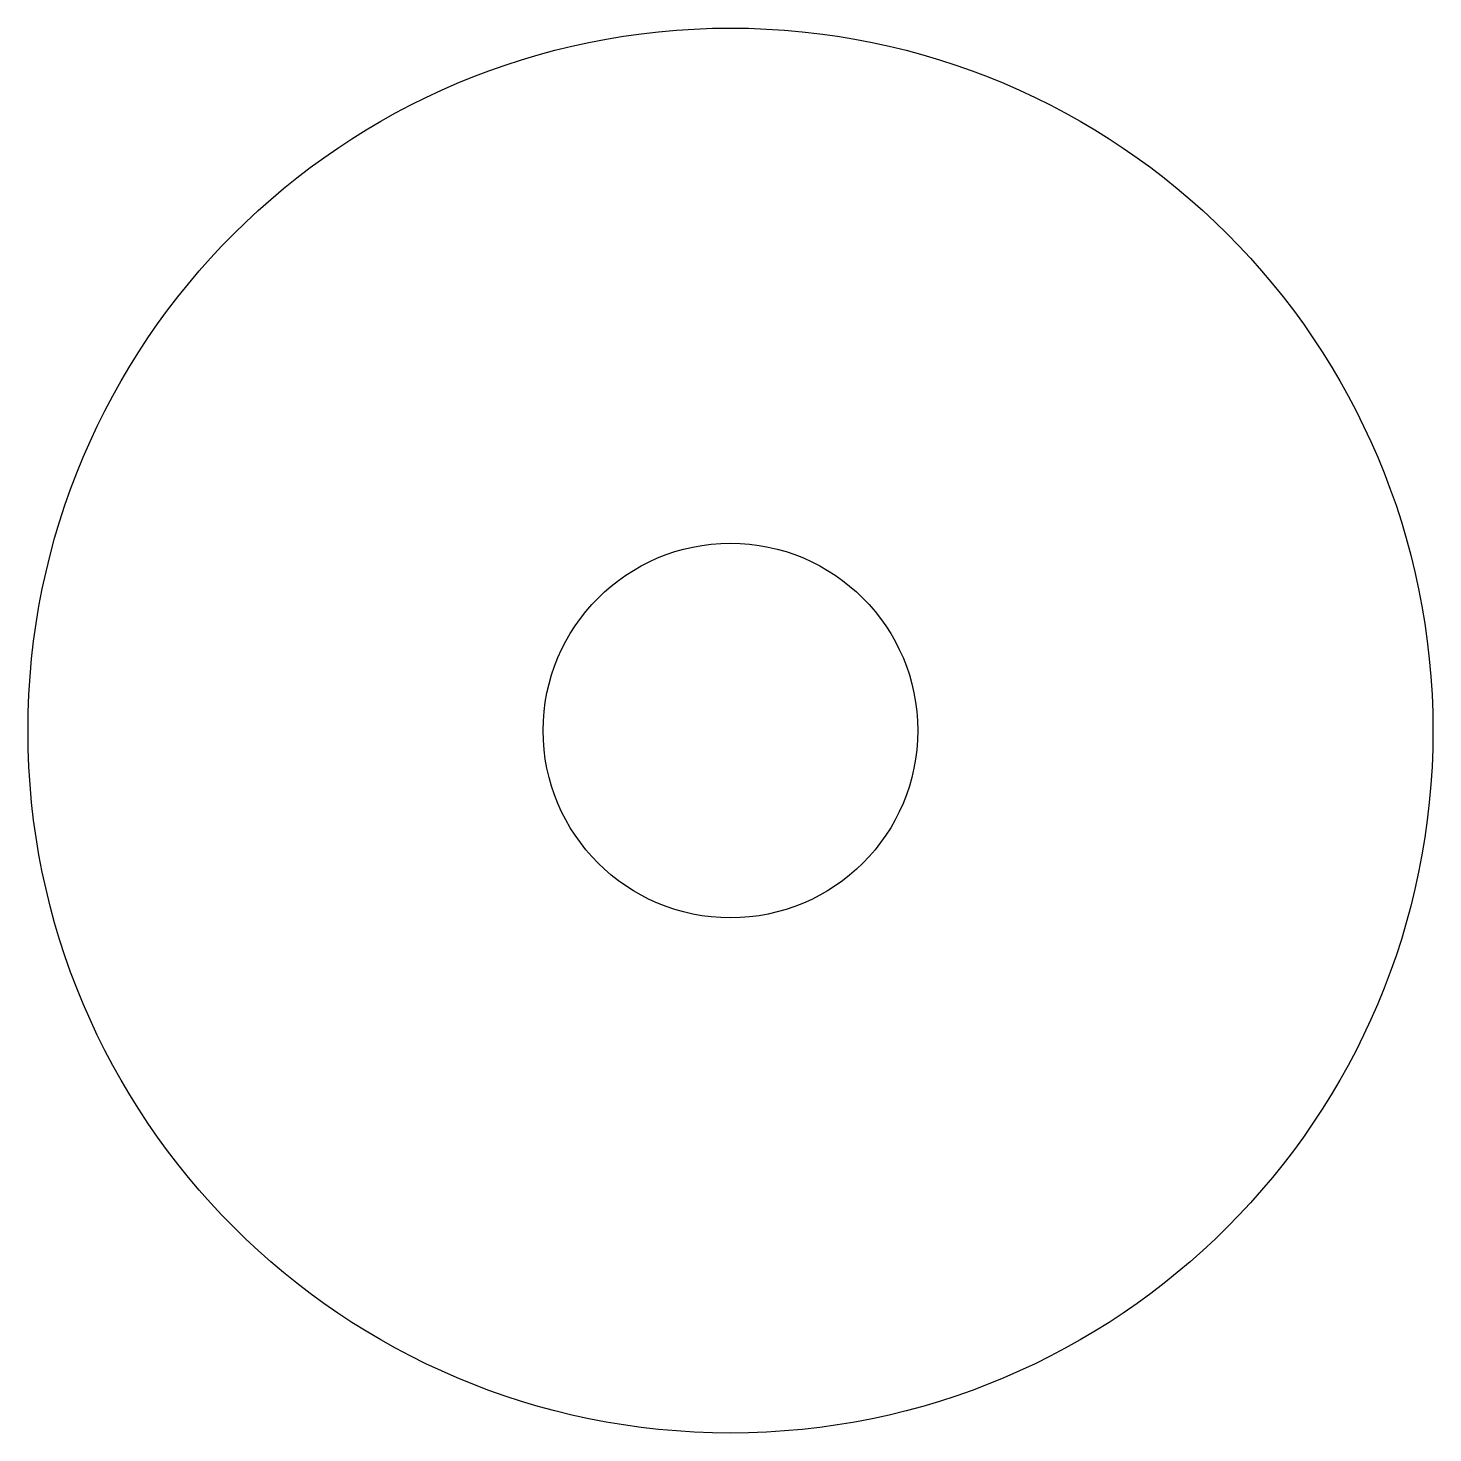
# Model space of a CAD drawing. Extents: x -15.96 to -14.78, y 13.82 to 15.
import ezdxf

# ---------------------------------------------------------------- set-up
doc = ezdxf.new("R2010")
doc.units = 0
doc.layers.get('0').update_dxf_attribs({"linetype": 'continuous'})

# ---------------------------------------------------------------- blocks, each defined once
blk = doc.blocks.new('SCALE')
at = {"color": 7}
for radius in [0.5906, 0.1575]:
    blk.add_circle((-15.3701, 14.4094), radius, dxfattribs=at)

msp = doc.modelspace()

# ---------------------------------------------------------------- block references
at = {"color": 7}
msp.add_blockref('SCALE', (0, 0), dxfattribs=at)

doc.saveas('drawing.dxf')
